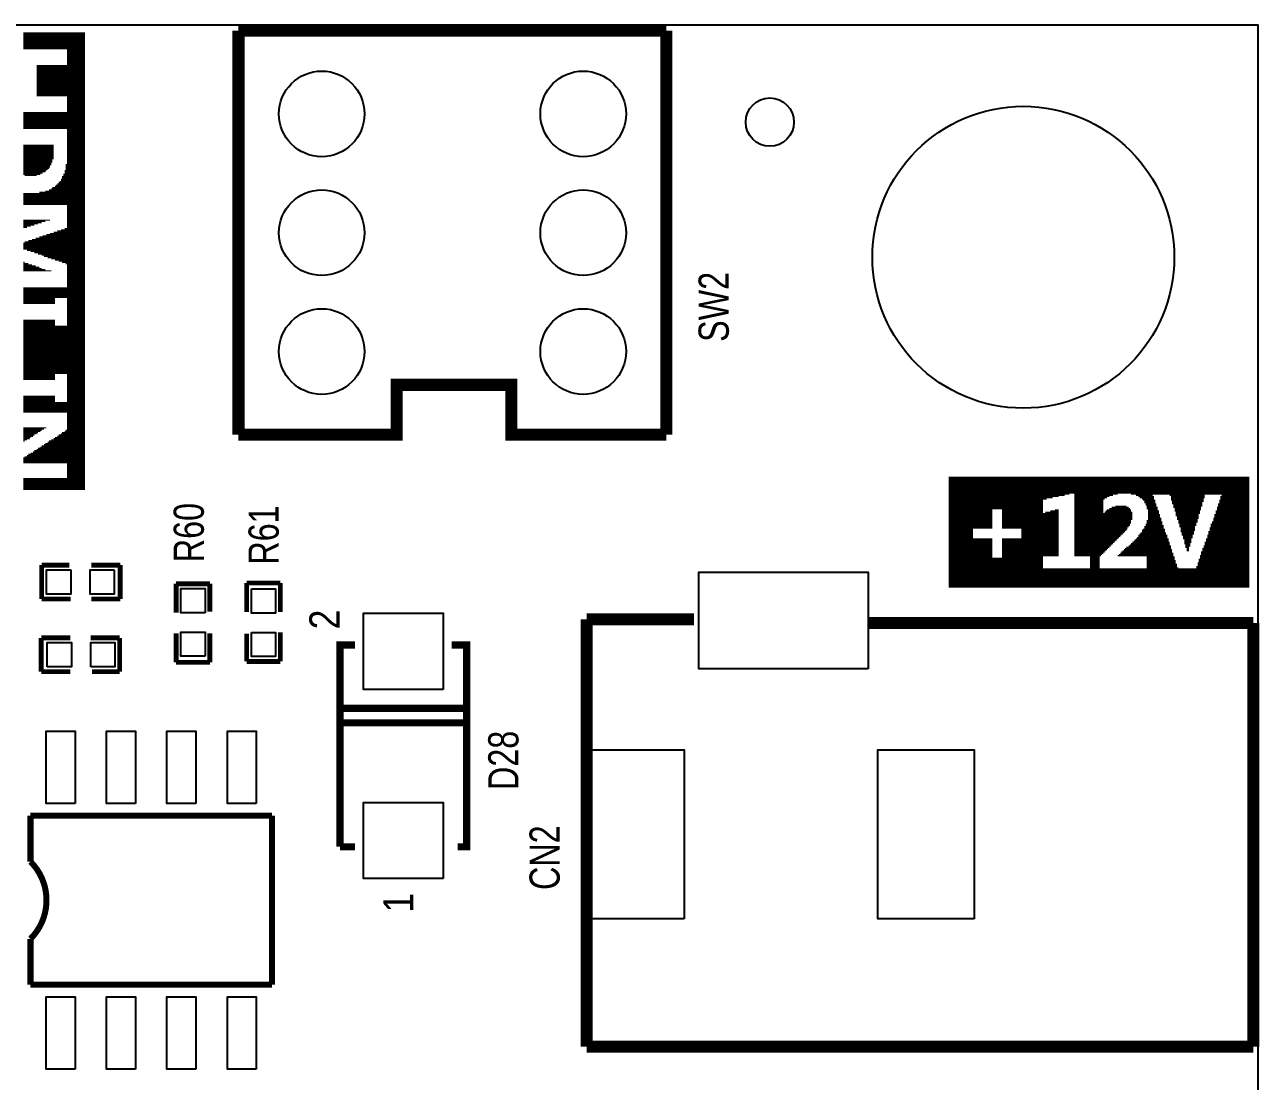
# Model space of a CAD drawing. Extents: x -7 to 215, y -4 to 107.
# Drawn here: x 189.02 to 214.99, y 84.44 to 106.67 of the extents above; entities that cross this region are included whole.
import ezdxf

# ---------------------------------------------------------------- set-up
doc = ezdxf.new("R2010")
doc.units = 0
for name, color, linetype in [('BG_OUTLINE', 3, 'CONTINUOUS'), ('MA_PEN3', 5, 'CONTINUOUS'), ('PG_SILKSCREEN_TOP', 6, 'CONTINUOUS'), ('PIN_TOP', 7, 'CONTINUOUS'), ('RD_SILKSCREEN_TOP', 8, 'CONTINUOUS')]:
    doc.layers.add(name, color=color, linetype=linetype)

msp = doc.modelspace()

# ---------------------------------------------------------------- linework, layer by layer
at = {"layer": 'BG_OUTLINE'}
msp.add_lwpolyline([(96.282764, 8.255), (130.801364, 8.255), (190.206122, 8.255), (214.304372, 8.255), (214.812372, 8.255), (214.964772, 8.255), (214.964772, 106.654092), (214.812372, 106.654092), (214.304372, 106.654092), (190.206122, 106.654092), (143.775938, 106.654092), (0, 106.654092)], dxfattribs=at)
at = {"layer": 'MA_PEN3', "const_width": 0.0254}
for points in [[(189.00775, 106.504232), (189.00775, 106.148632)], [(189.03315, 106.504232), (189.03315, 106.148632)], [(189.05855, 106.504232), (189.05855, 106.148632)], [(189.08395, 106.504232), (189.08395, 106.148632)], [(189.10935, 106.504232), (189.10935, 106.148632)], [(189.13475, 106.504232), (189.13475, 106.148632)], [(189.16015, 106.504232), (189.16015, 106.148632)], [(189.18555, 106.504232), (189.18555, 106.148632)], [(189.21095, 106.504232), (189.21095, 106.148632)], [(189.23635, 106.504232), (189.23635, 106.148632)], [(189.26175, 106.504232), (189.26175, 106.148632)], [(189.28715, 106.504232), (189.28715, 106.148632)], [(189.31255, 106.504232), (189.31255, 106.148632)], [(189.33795, 106.504232), (189.33795, 106.148632)], [(189.36335, 106.504232), (189.36335, 106.148632)], [(189.38875, 106.504232), (189.38875, 106.148632)], [(189.41415, 106.504232), (189.41415, 106.148632)], [(189.43955, 106.504232), (189.43955, 106.148632)], [(189.46495, 106.504232), (189.46495, 106.148632)], [(189.49035, 106.504232), (189.49035, 106.148632)], [(189.51575, 106.504232), (189.51575, 106.148632)], [(189.54115, 106.504232), (189.54115, 106.148632)], [(189.56655, 106.504232), (189.56655, 106.148632)], [(189.59195, 106.504232), (189.59195, 106.148632)], [(189.61735, 106.504232), (189.61735, 106.148632)], [(189.64275, 106.504232), (189.64275, 106.148632)], [(189.66815, 106.504232), (189.66815, 106.148632)], [(189.69355, 106.504232), (189.69355, 106.148632)], [(189.71895, 106.504232), (189.71895, 106.148632)], [(189.74435, 106.504232), (189.74435, 106.148632)], [(189.76975, 106.504232), (189.76975, 106.148632)], [(189.79515, 106.504232), (189.79515, 106.148632)], [(189.82055, 106.504232), (189.82055, 106.148632)], [(189.84595, 106.504232), (189.84595, 106.148632)], [(189.87135, 106.504232), (189.87135, 106.148632)], [(189.89675, 106.504232), (189.89675, 106.148632)], [(189.92215, 106.504232), (189.92215, 96.877632)], [(189.94755, 106.504232), (189.94755, 96.877632)], [(189.97295, 106.504232), (189.97295, 96.877632)], [(189.99835, 106.504232), (189.99835, 96.877632)], [(190.02375, 106.504232), (190.02375, 96.877632)], [(190.04915, 106.504232), (190.04915, 96.877632)], [(190.07455, 106.504232), (190.07455, 96.877632)], [(190.09995, 106.504232), (190.09995, 96.877632)], [(190.12535, 106.504232), (190.12535, 96.877632)], [(190.15075, 106.504232), (190.15075, 96.877632)], [(190.17615, 106.504232), (190.17615, 96.877632)], [(190.20155, 106.504232), (190.20155, 96.877632)], [(190.22695, 106.504232), (190.22695, 96.877632)], [(190.25235, 106.504232), (190.25235, 96.877632)], [(190.27775, 106.504232), (190.27775, 96.877632)], [(189.28715, 105.818432), (189.28715, 105.158032)], [(189.31255, 105.818432), (189.31255, 105.158032)], [(189.33795, 105.818432), (189.33795, 105.158032)], [(189.36335, 105.818432), (189.36335, 105.158032)], [(189.38875, 105.818432), (189.38875, 105.158032)], [(189.41415, 105.818432), (189.41415, 105.158032)], [(189.43955, 105.818432), (189.43955, 105.158032)], [(189.46495, 105.818432), (189.46495, 105.158032)], [(189.49035, 105.818432), (189.49035, 105.158032)], [(189.51575, 105.818432), (189.51575, 105.158032)], [(189.54115, 105.818432), (189.54115, 105.158032)], [(189.56655, 105.818432), (189.56655, 105.158032)], [(189.59195, 105.818432), (189.59195, 105.158032)], [(189.61735, 105.818432), (189.61735, 105.158032)], [(189.64275, 105.818432), (189.64275, 105.158032)], [(189.66815, 105.818432), (189.66815, 105.158032)], [(189.69355, 105.818432), (189.69355, 105.158032)], [(189.71895, 105.818432), (189.71895, 105.158032)], [(189.74435, 105.818432), (189.74435, 105.158032)], [(189.76975, 105.818432), (189.76975, 105.158032)], [(189.79515, 105.818432), (189.79515, 105.158032)], [(189.82055, 105.818432), (189.82055, 105.158032)], [(189.84595, 105.818432), (189.84595, 105.158032)], [(189.87135, 105.818432), (189.87135, 105.158032)], [(189.89675, 105.818432), (189.89675, 105.158032)], [(189.00775, 104.827832), (189.00775, 104.472232)], [(189.03315, 104.827832), (189.03315, 104.472232)], [(189.05855, 104.827832), (189.05855, 104.472232)], [(189.08395, 104.827832), (189.08395, 104.472232)], [(189.10935, 104.827832), (189.10935, 104.472232)], [(189.13475, 104.827832), (189.13475, 104.472232)], [(189.16015, 104.827832), (189.16015, 104.472232)], [(189.18555, 104.827832), (189.18555, 104.472232)], [(189.21095, 104.827832), (189.21095, 104.472232)], [(189.23635, 104.827832), (189.23635, 104.472232)], [(189.26175, 104.827832), (189.26175, 104.472232)], [(189.28715, 104.827832), (189.28715, 104.472232)], [(189.31255, 104.827832), (189.31255, 104.472232)], [(189.33795, 104.827832), (189.33795, 104.472232)], [(189.36335, 104.827832), (189.36335, 104.472232)], [(189.38875, 104.827832), (189.38875, 104.472232)], [(189.41415, 104.827832), (189.41415, 104.472232)], [(189.43955, 104.827832), (189.43955, 104.472232)], [(189.46495, 104.827832), (189.46495, 104.472232)], [(189.49035, 104.827832), (189.49035, 104.472232)], [(189.51575, 104.827832), (189.51575, 104.472232)], [(189.54115, 104.827832), (189.54115, 104.472232)], [(189.56655, 104.827832), (189.56655, 104.472232)], [(189.59195, 104.827832), (189.59195, 104.472232)], [(189.61735, 104.827832), (189.61735, 104.472232)], [(189.64275, 104.827832), (189.64275, 104.472232)], [(189.66815, 104.827832), (189.66815, 104.472232)], [(189.69355, 104.827832), (189.69355, 104.472232)], [(189.71895, 104.827832), (189.71895, 104.472232)], [(189.74435, 104.827832), (189.74435, 104.472232)], [(189.76975, 104.827832), (189.76975, 104.472232)], [(189.79515, 104.827832), (189.79515, 104.472232)], [(189.82055, 104.827832), (189.82055, 104.472232)], [(189.84595, 104.827832), (189.84595, 104.472232)], [(189.87135, 104.827832), (189.87135, 104.472232)], [(189.89675, 104.827832), (189.89675, 104.472232)], [(189.00775, 104.142032), (189.00775, 103.507032)], [(189.03315, 104.142032), (189.03315, 103.481632)], [(189.05855, 104.142032), (189.05855, 103.481632)], [(189.08395, 104.142032), (189.08395, 103.481632)], [(189.10935, 104.142032), (189.10935, 103.481632)], [(189.13475, 104.142032), (189.13475, 103.481632)], [(189.16015, 104.142032), (189.16015, 103.481632)], [(189.18555, 104.142032), (189.18555, 103.481632)], [(189.21095, 104.142032), (189.21095, 103.481632)], [(189.23635, 104.142032), (189.23635, 103.481632)], [(189.26175, 104.142032), (189.26175, 103.481632)], [(189.28715, 104.142032), (189.28715, 103.507032)], [(189.31255, 104.142032), (189.31255, 103.507032)], [(189.33795, 104.142032), (189.33795, 103.507032)], [(189.36335, 104.142032), (189.36335, 103.532432)], [(189.38875, 104.142032), (189.38875, 103.532432)], [(189.41415, 104.142032), (189.41415, 103.557832)], [(189.43955, 104.142032), (189.43955, 103.557832)], [(189.46495, 104.142032), (189.46495, 103.583232)], [(189.49035, 104.142032), (189.49035, 103.608632)], [(189.51575, 104.142032), (189.51575, 103.634032)], [(189.54115, 104.142032), (189.54115, 103.659432)], [(189.56655, 104.142032), (189.56655, 103.710232)], [(189.59195, 104.142032), (189.59195, 103.761032)], [(189.61735, 104.142032), (189.61735, 103.837232)], [(189.87135, 103.608632), (189.87135, 102.872032)], [(189.89675, 103.735632), (189.89675, 102.872032)], [(189.74435, 103.354632), (189.74435, 102.872032)], [(189.76975, 103.380032), (189.76975, 102.872032)], [(189.79515, 103.430832), (189.79515, 102.872032)], [(189.82055, 103.481632), (189.82055, 102.872032)], [(189.84595, 103.532432), (189.84595, 102.872032)], [(189.00775, 103.126032), (189.00775, 102.872032)], [(189.03315, 103.126032), (189.03315, 102.872032)], [(189.05855, 103.126032), (189.05855, 102.872032)], [(189.08395, 103.126032), (189.08395, 102.872032)], [(189.10935, 103.126032), (189.10935, 102.872032)], [(189.13475, 103.126032), (189.13475, 102.872032)], [(189.16015, 103.126032), (189.16015, 102.872032)], [(189.18555, 103.126032), (189.18555, 102.872032)], [(189.21095, 103.126032), (189.21095, 102.872032)], [(189.23635, 103.126032), (189.23635, 102.872032)], [(189.26175, 103.126032), (189.26175, 102.872032)], [(189.28715, 103.126032), (189.28715, 102.872032)], [(189.31255, 103.126032), (189.31255, 102.872032)], [(189.33795, 103.151432), (189.33795, 102.872032)], [(189.36335, 103.151432), (189.36335, 102.872032)], [(189.38875, 103.151432), (189.38875, 102.872032)], [(189.41415, 103.151432), (189.41415, 102.872032)], [(189.43955, 103.151432), (189.43955, 102.872032)], [(189.46495, 103.176832), (189.46495, 102.872032)], [(189.49035, 103.176832), (189.49035, 102.872032)], [(189.51575, 103.176832), (189.51575, 102.872032)], [(189.54115, 103.202232), (189.54115, 102.872032)], [(189.56655, 103.202232), (189.56655, 102.872032)], [(189.59195, 103.227632), (189.59195, 102.872032)], [(189.61735, 103.253032), (189.61735, 102.872032)], [(189.64275, 103.253032), (189.64275, 102.872032)], [(189.66815, 103.278432), (189.66815, 102.872032)], [(189.69355, 103.303832), (189.69355, 102.872032)], [(189.71895, 103.329232), (189.71895, 102.872032)], [(189.00775, 102.567232), (189.00775, 102.389432)], [(189.03315, 102.567232), (189.03315, 102.389432)], [(189.05855, 102.567232), (189.05855, 102.389432)], [(189.08395, 102.567232), (189.08395, 102.414832)], [(189.10935, 102.567232), (189.10935, 102.414832)], [(189.13475, 102.567232), (189.13475, 102.414832)], [(189.16015, 102.567232), (189.16015, 102.440232)], [(189.18555, 102.567232), (189.18555, 102.440232)], [(189.21095, 102.567232), (189.21095, 102.440232)], [(189.23635, 102.567232), (189.23635, 102.465632)], [(189.26175, 102.567232), (189.26175, 102.465632)], [(189.28715, 102.567232), (189.28715, 102.465632)], [(189.31255, 102.567232), (189.31255, 102.491032)], [(189.33795, 102.567232), (189.33795, 102.491032)], [(189.36335, 102.567232), (189.36335, 102.491032)], [(189.38875, 102.567232), (189.38875, 102.516432)], [(189.41415, 102.567232), (189.41415, 102.516432)], [(189.43955, 102.567232), (189.43955, 102.516432)], [(189.46495, 102.567232), (189.46495, 102.541832)], [(189.49035, 102.567232), (189.49035, 102.541832)], [(189.51575, 102.567232), (189.51575, 102.541832)], [(189.54115, 102.567232), (189.54115, 102.541832)], [(189.64275, 102.313232), (189.64275, 101.729032)], [(189.66815, 102.313232), (189.66815, 101.703632)], [(189.69355, 102.313232), (189.69355, 101.703632)], [(189.71895, 102.338632), (189.71895, 101.703632)], [(189.74435, 102.338632), (189.74435, 101.678232)], [(189.76975, 102.338632), (189.76975, 101.678232)], [(189.79515, 102.364032), (189.79515, 101.678232)], [(189.82055, 102.364032), (189.82055, 101.652832)], [(189.84595, 102.364032), (189.84595, 101.652832)], [(189.87135, 102.389432), (189.87135, 101.652832)], [(189.89675, 102.389432), (189.89675, 101.627432)], [(189.00775, 102.084632), (189.00775, 101.932232)], [(189.03315, 102.110032), (189.03315, 101.932232)], [(189.05855, 102.110032), (189.05855, 101.932232)], [(189.08395, 102.110032), (189.08395, 101.906832)], [(189.10935, 102.135432), (189.10935, 101.906832)], [(189.13475, 102.135432), (189.13475, 101.906832)], [(189.16015, 102.135432), (189.16015, 101.881432)], [(189.18555, 102.160832), (189.18555, 101.881432)], [(189.21095, 102.160832), (189.21095, 101.881432)], [(189.23635, 102.160832), (189.23635, 101.856032)], [(189.26175, 102.186232), (189.26175, 101.856032)], [(189.28715, 102.186232), (189.28715, 101.856032)], [(189.31255, 102.186232), (189.31255, 101.830632)], [(189.33795, 102.211632), (189.33795, 101.830632)], [(189.36335, 102.211632), (189.36335, 101.830632)], [(189.38875, 102.211632), (189.38875, 101.805232)], [(189.41415, 102.237032), (189.41415, 101.805232)], [(189.43955, 102.237032), (189.43955, 101.779832)], [(189.46495, 102.237032), (189.46495, 101.779832)], [(189.49035, 102.262432), (189.49035, 101.779832)], [(189.51575, 102.262432), (189.51575, 101.754432)], [(189.54115, 102.262432), (189.54115, 101.754432)], [(189.56655, 102.287832), (189.56655, 101.754432)], [(189.59195, 102.287832), (189.59195, 101.729032)], [(189.61735, 102.287832), (189.61735, 101.729032)], [(189.00775, 101.678232), (189.00775, 101.475032)], [(189.03315, 101.652832), (189.03315, 101.475032)], [(189.05855, 101.652832), (189.05855, 101.475032)], [(189.08395, 101.652832), (189.08395, 101.475032)], [(189.10935, 101.627432), (189.10935, 101.475032)], [(189.13475, 101.627432), (189.13475, 101.475032)], [(189.16015, 101.627432), (189.16015, 101.475032)], [(189.18555, 101.602032), (189.18555, 101.475032)], [(189.21095, 101.602032), (189.21095, 101.475032)], [(189.23635, 101.602032), (189.23635, 101.475032)], [(189.26175, 101.576632), (189.26175, 101.475032)], [(189.28715, 101.576632), (189.28715, 101.475032)], [(189.31255, 101.576632), (189.31255, 101.475032)], [(189.33795, 101.551232), (189.33795, 101.475032)], [(189.36335, 101.551232), (189.36335, 101.475032)], [(189.38875, 101.525832), (189.38875, 101.475032)], [(189.41415, 101.525832), (189.41415, 101.475032)], [(189.43955, 101.525832), (189.43955, 101.475032)], [(189.46495, 101.500432), (189.46495, 101.475032)], [(189.49035, 101.500432), (189.49035, 101.475032)], [(189.51575, 101.500432), (189.51575, 101.475032)], [(189.54115, 101.500432), (189.54115, 101.475032)], [(189.56655, 101.500432), (189.56655, 101.475032)], [(189.00775, 101.144832), (189.00775, 100.789232)], [(189.03315, 101.144832), (189.03315, 100.789232)], [(189.05855, 101.144832), (189.05855, 100.789232)], [(189.08395, 101.144832), (189.08395, 100.789232)], [(189.10935, 101.144832), (189.10935, 100.789232)], [(189.13475, 101.144832), (189.13475, 100.789232)], [(189.16015, 101.144832), (189.16015, 100.789232)], [(189.18555, 101.144832), (189.18555, 100.789232)], [(189.21095, 101.144832), (189.21095, 100.789232)], [(189.23635, 101.144832), (189.23635, 100.789232)], [(189.26175, 101.144832), (189.26175, 100.789232)], [(189.28715, 101.144832), (189.28715, 100.789232)], [(189.31255, 101.144832), (189.31255, 100.789232)], [(189.33795, 101.144832), (189.33795, 100.789232)], [(189.36335, 101.144832), (189.36335, 100.789232)], [(189.38875, 101.144832), (189.38875, 100.789232)], [(189.41415, 101.144832), (189.41415, 100.789232)], [(189.43955, 101.144832), (189.43955, 100.789232)], [(189.46495, 101.144832), (189.46495, 100.789232)], [(189.49035, 101.144832), (189.49035, 100.789232)], [(189.51575, 101.144832), (189.51575, 100.789232)], [(189.54115, 101.144832), (189.54115, 100.789232)], [(189.56655, 101.144832), (189.56655, 100.789232)], [(189.59195, 101.144832), (189.59195, 100.789232)], [(189.61735, 101.144832), (189.61735, 100.789232)], [(189.64275, 101.144832), (189.64275, 100.789232)], [(189.66815, 101.144832), (189.66815, 100.916232)], [(189.69355, 101.144832), (189.69355, 100.916232)], [(189.71895, 101.144832), (189.71895, 100.916232)], [(189.74435, 101.144832), (189.74435, 100.916232)], [(189.76975, 101.144832), (189.76975, 100.916232)], [(189.79515, 101.144832), (189.79515, 100.916232)], [(189.82055, 101.144832), (189.82055, 100.916232)], [(189.84595, 101.144832), (189.84595, 100.916232)], [(189.87135, 101.144832), (189.87135, 100.916232)], [(189.89675, 101.144832), (189.89675, 100.916232)], [(189.00775, 100.459032), (189.00775, 99.189032)], [(189.03315, 100.459032), (189.03315, 99.189032)], [(189.05855, 100.459032), (189.05855, 99.189032)], [(189.08395, 100.459032), (189.08395, 99.189032)], [(189.10935, 100.459032), (189.10935, 99.189032)], [(189.13475, 100.459032), (189.13475, 99.189032)], [(189.16015, 100.459032), (189.16015, 99.189032)], [(189.18555, 100.459032), (189.18555, 99.189032)], [(189.21095, 100.459032), (189.21095, 99.189032)], [(189.23635, 100.459032), (189.23635, 99.189032)], [(189.26175, 100.459032), (189.26175, 99.189032)], [(189.28715, 100.459032), (189.28715, 99.189032)], [(189.31255, 100.459032), (189.31255, 99.189032)], [(189.33795, 100.459032), (189.33795, 99.189032)], [(189.36335, 100.459032), (189.36335, 99.189032)], [(189.38875, 100.459032), (189.38875, 99.189032)], [(189.41415, 100.459032), (189.41415, 99.189032)], [(189.43955, 100.459032), (189.43955, 99.189032)], [(189.46495, 100.459032), (189.46495, 99.189032)], [(189.49035, 100.459032), (189.49035, 99.189032)], [(189.51575, 100.459032), (189.51575, 99.189032)], [(189.54115, 100.459032), (189.54115, 99.189032)], [(189.56655, 100.459032), (189.56655, 99.189032)], [(189.59195, 100.459032), (189.59195, 99.189032)], [(189.61735, 100.459032), (189.61735, 99.189032)], [(189.64275, 100.459032), (189.64275, 99.189032)], [(189.66815, 100.332032), (189.66815, 99.316032)], [(189.69355, 100.332032), (189.69355, 99.316032)], [(189.71895, 100.332032), (189.71895, 99.316032)], [(189.74435, 100.332032), (189.74435, 99.316032)], [(189.76975, 100.332032), (189.76975, 99.316032)], [(189.79515, 100.332032), (189.79515, 99.316032)], [(189.82055, 100.332032), (189.82055, 99.316032)], [(189.84595, 100.332032), (189.84595, 99.316032)], [(189.87135, 100.332032), (189.87135, 99.316032)], [(189.89675, 100.332032), (189.89675, 99.316032)], [(189.00775, 98.858832), (189.00775, 98.503232)], [(189.03315, 98.858832), (189.03315, 98.503232)], [(189.05855, 98.858832), (189.05855, 98.503232)], [(189.08395, 98.858832), (189.08395, 98.503232)], [(189.10935, 98.858832), (189.10935, 98.503232)], [(189.13475, 98.858832), (189.13475, 98.503232)], [(189.16015, 98.858832), (189.16015, 98.503232)], [(189.18555, 98.858832), (189.18555, 98.503232)], [(189.21095, 98.858832), (189.21095, 98.503232)], [(189.23635, 98.858832), (189.23635, 98.503232)], [(189.26175, 98.858832), (189.26175, 98.503232)], [(189.28715, 98.858832), (189.28715, 98.503232)], [(189.31255, 98.858832), (189.31255, 98.503232)], [(189.33795, 98.858832), (189.33795, 98.503232)], [(189.36335, 98.858832), (189.36335, 98.503232)], [(189.38875, 98.858832), (189.38875, 98.503232)], [(189.41415, 98.858832), (189.41415, 98.503232)], [(189.43955, 98.858832), (189.43955, 98.503232)], [(189.46495, 98.858832), (189.46495, 98.503232)], [(189.49035, 98.858832), (189.49035, 98.503232)], [(189.51575, 98.858832), (189.51575, 98.503232)], [(189.54115, 98.858832), (189.54115, 98.503232)], [(189.56655, 98.858832), (189.56655, 98.503232)], [(189.59195, 98.858832), (189.59195, 98.503232)], [(189.61735, 98.858832), (189.61735, 98.503232)], [(189.64275, 98.858832), (189.64275, 98.503232)], [(189.66815, 98.731832), (189.66815, 98.503232)], [(189.69355, 98.731832), (189.69355, 98.503232)], [(189.71895, 98.731832), (189.71895, 98.503232)], [(189.74435, 98.731832), (189.74435, 98.503232)], [(189.76975, 98.731832), (189.76975, 98.503232)], [(189.79515, 98.731832), (189.79515, 98.503232)], [(189.82055, 98.731832), (189.82055, 98.503232)], [(189.84595, 98.731832), (189.84595, 98.503232)], [(189.87135, 98.731832), (189.87135, 98.503232)], [(189.89675, 98.731832), (189.89675, 98.503232)], [(189.00775, 98.198432), (189.00775, 97.893632)], [(189.03315, 98.198432), (189.03315, 97.919032)], [(189.05855, 98.198432), (189.05855, 97.919032)], [(189.08395, 98.198432), (189.08395, 97.944432)], [(189.10935, 98.198432), (189.10935, 97.944432)], [(189.13475, 98.198432), (189.13475, 97.969832)], [(189.16015, 98.198432), (189.16015, 97.995232)], [(189.18555, 98.198432), (189.18555, 97.995232)], [(189.21095, 98.198432), (189.21095, 98.020632)], [(189.23635, 98.198432), (189.23635, 98.046032)], [(189.26175, 98.198432), (189.26175, 98.046032)], [(189.28715, 98.198432), (189.28715, 98.071432)], [(189.31255, 98.198432), (189.31255, 98.096832)], [(189.33795, 98.198432), (189.33795, 98.096832)], [(189.36335, 98.198432), (189.36335, 98.122232)], [(189.38875, 98.198432), (189.38875, 98.147632)], [(189.41415, 98.198432), (189.41415, 98.147632)], [(189.43955, 98.198432), (189.43955, 98.173032)], [(189.46495, 98.198432), (189.46495, 98.173032)], [(189.89675, 98.147632), (189.89675, 97.436432)], [(189.51575, 97.893632), (189.51575, 97.436432)], [(189.54115, 97.919032), (189.54115, 97.436432)], [(189.56655, 97.919032), (189.56655, 97.436432)], [(189.59195, 97.944432), (189.59195, 97.436432)], [(189.61735, 97.944432), (189.61735, 97.436432)], [(189.64275, 97.969832), (189.64275, 97.436432)], [(189.66815, 97.995232), (189.66815, 97.436432)], [(189.69355, 97.995232), (189.69355, 97.436432)], [(189.71895, 98.020632), (189.71895, 97.436432)], [(189.74435, 98.046032), (189.74435, 97.436432)], [(189.76975, 98.046032), (189.76975, 97.436432)], [(189.79515, 98.071432), (189.79515, 97.436432)], [(189.82055, 98.096832), (189.82055, 97.436432)], [(189.84595, 98.096832), (189.84595, 97.436432)], [(189.87135, 98.122232), (189.87135, 97.436432)], [(189.10935, 97.639632), (189.10935, 97.436432)], [(189.13475, 97.639632), (189.13475, 97.436432)], [(189.16015, 97.665032), (189.16015, 97.436432)], [(189.18555, 97.665032), (189.18555, 97.436432)], [(189.21095, 97.690432), (189.21095, 97.436432)], [(189.23635, 97.715832), (189.23635, 97.436432)], [(189.26175, 97.715832), (189.26175, 97.436432)], [(189.28715, 97.741232), (189.28715, 97.436432)], [(189.31255, 97.766632), (189.31255, 97.436432)], [(189.33795, 97.766632), (189.33795, 97.436432)], [(189.36335, 97.792032), (189.36335, 97.436432)], [(189.38875, 97.817432), (189.38875, 97.436432)], [(189.41415, 97.817432), (189.41415, 97.436432)], [(189.43955, 97.842832), (189.43955, 97.436432)], [(189.46495, 97.868232), (189.46495, 97.436432)], [(189.49035, 97.868232), (189.49035, 97.436432)], [(189.00775, 97.563432), (189.00775, 97.436432)], [(189.03315, 97.588832), (189.03315, 97.436432)], [(189.05855, 97.588832), (189.05855, 97.436432)], [(189.08395, 97.614232), (189.08395, 97.436432)], [(189.00775, 97.131632), (189.00775, 96.877632)], [(189.03315, 97.131632), (189.03315, 96.877632)], [(189.05855, 97.131632), (189.05855, 96.877632)], [(189.08395, 97.131632), (189.08395, 96.877632)], [(189.10935, 97.131632), (189.10935, 96.877632)], [(189.13475, 97.131632), (189.13475, 96.877632)], [(189.16015, 97.131632), (189.16015, 96.877632)], [(189.18555, 97.131632), (189.18555, 96.877632)], [(189.21095, 97.131632), (189.21095, 96.877632)], [(189.23635, 97.131632), (189.23635, 96.877632)], [(189.26175, 97.131632), (189.26175, 96.877632)], [(189.28715, 97.131632), (189.28715, 96.877632)], [(189.31255, 97.131632), (189.31255, 96.877632)], [(189.33795, 97.131632), (189.33795, 96.877632)], [(189.36335, 97.131632), (189.36335, 96.877632)], [(189.38875, 97.131632), (189.38875, 96.877632)], [(189.41415, 97.131632), (189.41415, 96.877632)], [(189.43955, 97.131632), (189.43955, 96.877632)], [(189.46495, 97.131632), (189.46495, 96.877632)], [(189.49035, 97.131632), (189.49035, 96.877632)], [(189.51575, 97.131632), (189.51575, 96.877632)], [(189.54115, 97.131632), (189.54115, 96.877632)], [(189.56655, 97.131632), (189.56655, 96.877632)], [(189.59195, 97.131632), (189.59195, 96.877632)], [(189.61735, 97.131632), (189.61735, 96.877632)], [(189.64275, 97.131632), (189.64275, 96.877632)], [(189.66815, 97.131632), (189.66815, 96.877632)], [(189.69355, 97.131632), (189.69355, 96.877632)], [(189.71895, 97.131632), (189.71895, 96.877632)], [(189.74435, 97.131632), (189.74435, 96.877632)], [(189.76975, 97.131632), (189.76975, 96.877632)], [(189.79515, 97.131632), (189.79515, 96.877632)], [(189.82055, 97.131632), (189.82055, 96.877632)], [(189.84595, 97.131632), (189.84595, 96.877632)], [(189.87135, 97.131632), (189.87135, 96.877632)], [(189.89675, 97.131632), (189.89675, 96.877632)], [(208.454752, 97.145856), (214.779352, 97.145856)], [(208.454752, 97.120456), (214.779352, 97.120456)], [(208.454752, 97.095056), (214.779352, 97.095056)], [(208.454752, 97.069656), (214.779352, 97.069656)], [(208.454752, 97.044256), (214.779352, 97.044256)], [(208.454752, 97.018856), (214.779352, 97.018856)], [(208.454752, 96.993456), (214.779352, 96.993456)], [(208.454752, 96.968056), (214.779352, 96.968056)], [(208.454752, 96.942656), (214.779352, 96.942656)], [(208.454752, 96.917256), (214.779352, 96.917256)], [(208.454752, 96.891856), (214.779352, 96.891856)], [(208.454752, 96.866456), (214.779352, 96.866456)], [(208.454752, 96.841056), (214.779352, 96.841056)], [(208.454752, 96.815656), (214.779352, 96.815656)], [(208.454752, 96.790256), (210.994752, 96.790256)], [(208.454752, 96.764856), (210.893152, 96.764856)], [(208.454752, 96.739456), (210.766152, 96.739456)], [(208.454752, 96.714056), (210.639152, 96.714056)], [(208.454752, 96.688656), (210.512152, 96.688656)], [(208.454752, 96.663256), (210.435952, 96.663256)], [(208.454752, 96.637856), (210.435952, 96.637856)], [(208.454752, 96.612456), (210.435952, 96.612456)], [(208.454752, 96.587056), (210.435952, 96.587056)], [(211.096352, 96.790256), (212.010752, 96.790256)], [(211.096352, 96.764856), (211.909152, 96.764856)], [(211.096352, 96.739456), (211.832952, 96.739456)], [(211.096352, 96.714056), (211.782152, 96.714056)], [(211.096352, 96.688656), (211.731352, 96.688656)], [(211.096352, 96.663256), (211.705952, 96.663256)], [(211.096352, 96.637856), (211.705952, 96.637856)], [(211.096352, 96.612456), (211.705952, 96.612456)], [(211.096352, 96.587056), (211.705952, 96.587056)], [(212.290152, 96.790256), (214.779352, 96.790256)], [(212.391752, 96.764856), (212.747352, 96.764856)], [(212.442552, 96.739456), (212.772752, 96.739456)], [(212.467952, 96.714056), (212.772752, 96.714056)], [(212.518752, 96.688656), (212.772752, 96.688656)], [(212.544152, 96.663256), (212.798152, 96.663256)], [(212.569552, 96.637856), (212.798152, 96.637856)], [(212.569552, 96.612456), (212.798152, 96.612456)], [(212.594952, 96.587056), (212.823552, 96.587056)], [(213.102952, 96.764856), (213.839552, 96.764856)], [(213.128352, 96.739456), (213.839552, 96.739456)], [(213.128352, 96.714056), (213.839552, 96.714056)], [(213.128352, 96.688656), (213.814152, 96.688656)], [(213.128352, 96.663256), (213.814152, 96.663256)], [(213.153752, 96.637856), (213.814152, 96.637856)], [(213.153752, 96.612456), (213.788752, 96.612456)], [(213.153752, 96.587056), (213.788752, 96.587056)], [(214.118952, 96.587056), (214.779352, 96.587056)], [(214.144352, 96.663256), (214.779352, 96.663256)], [(214.144352, 96.637856), (214.779352, 96.637856)], [(214.144352, 96.612456), (214.779352, 96.612456)], [(214.169752, 96.739456), (214.779352, 96.739456)], [(214.169752, 96.714056), (214.779352, 96.714056)], [(214.169752, 96.688656), (214.779352, 96.688656)], [(214.195152, 96.764856), (214.779352, 96.764856)], [(208.454752, 96.561656), (210.435952, 96.561656)], [(208.454752, 96.536256), (210.435952, 96.536256)], [(208.454752, 96.510856), (210.435952, 96.510856)], [(208.454752, 96.485456), (210.435952, 96.485456)], [(208.454752, 96.460056), (209.369152, 96.460056)], [(208.454752, 96.434656), (209.369152, 96.434656)], [(208.454752, 96.409256), (209.369152, 96.409256)], [(208.454752, 96.383856), (209.369152, 96.383856)], [(208.454752, 96.358456), (209.369152, 96.358456)], [(208.454752, 96.333056), (209.369152, 96.333056)], [(209.572352, 96.460056), (210.435952, 96.460056)], [(209.572352, 96.434656), (210.435952, 96.434656)], [(209.572352, 96.409256), (210.435952, 96.409256)], [(209.572352, 96.383856), (210.766152, 96.383856)], [(209.572352, 96.358456), (210.766152, 96.358456)], [(209.572352, 96.333056), (210.766152, 96.333056)], [(210.486752, 96.409256), (210.766152, 96.409256)], [(210.588352, 96.434656), (210.766152, 96.434656)], [(210.689952, 96.460056), (210.766152, 96.460056)], [(211.096352, 96.561656), (211.705952, 96.561656)], [(211.096352, 96.536256), (211.705952, 96.536256)], [(211.096352, 96.510856), (211.705952, 96.510856)], [(211.096352, 96.485456), (211.705952, 96.485456)], [(211.096352, 96.460056), (211.705952, 96.460056)], [(211.096352, 96.434656), (211.705952, 96.434656)], [(211.096352, 96.409256), (211.705952, 96.409256)], [(211.096352, 96.383856), (212.315552, 96.383856)], [(211.096352, 96.358456), (212.315552, 96.358456)], [(211.096352, 96.333056), (212.315552, 96.333056)], [(211.731352, 96.409256), (212.315552, 96.409256)], [(211.756752, 96.434656), (212.290152, 96.434656)], [(211.782152, 96.460056), (212.290152, 96.460056)], [(211.832952, 96.485456), (212.264752, 96.485456)], [(211.883752, 96.510856), (212.239352, 96.510856)], [(211.959952, 96.536256), (212.188552, 96.536256)], [(212.594952, 96.561656), (212.823552, 96.561656)], [(212.620352, 96.536256), (212.823552, 96.536256)], [(212.620352, 96.510856), (212.848952, 96.510856)], [(212.620352, 96.485456), (212.848952, 96.485456)], [(212.645752, 96.460056), (212.848952, 96.460056)], [(212.645752, 96.434656), (212.874352, 96.434656)], [(212.645752, 96.409256), (212.874352, 96.409256)], [(212.645752, 96.383856), (212.874352, 96.383856)], [(212.645752, 96.358456), (212.899752, 96.358456)], [(212.645752, 96.333056), (212.899752, 96.333056)], [(213.179152, 96.561656), (213.788752, 96.561656)], [(213.179152, 96.536256), (213.788752, 96.536256)], [(213.179152, 96.510856), (213.763352, 96.510856)], [(213.204552, 96.485456), (213.763352, 96.485456)], [(213.204552, 96.460056), (213.763352, 96.460056)], [(213.204552, 96.434656), (213.737952, 96.434656)], [(213.229952, 96.409256), (213.737952, 96.409256)], [(213.229952, 96.383856), (213.737952, 96.383856)], [(213.229952, 96.358456), (213.712552, 96.358456)], [(213.229952, 96.333056), (213.712552, 96.333056)], [(214.042752, 96.358456), (214.779352, 96.358456)], [(214.042752, 96.333056), (214.779352, 96.333056)], [(214.068152, 96.434656), (214.779352, 96.434656)], [(214.068152, 96.409256), (214.779352, 96.409256)], [(214.068152, 96.383856), (214.779352, 96.383856)], [(214.093552, 96.510856), (214.779352, 96.510856)], [(214.093552, 96.485456), (214.779352, 96.485456)], [(214.093552, 96.460056), (214.779352, 96.460056)], [(214.118952, 96.561656), (214.779352, 96.561656)], [(214.118952, 96.536256), (214.779352, 96.536256)], [(208.454752, 96.307656), (209.369152, 96.307656)], [(208.454752, 96.282256), (209.369152, 96.282256)], [(208.454752, 96.256856), (209.369152, 96.256856)], [(208.454752, 96.231456), (209.369152, 96.231456)], [(208.454752, 96.206056), (209.369152, 96.206056)], [(208.454752, 96.180656), (209.369152, 96.180656)], [(208.454752, 96.155256), (209.369152, 96.155256)], [(208.454752, 96.129856), (209.369152, 96.129856)], [(208.454752, 96.104456), (209.369152, 96.104456)], [(208.454752, 96.079056), (209.369152, 96.079056)], [(209.572352, 96.307656), (210.766152, 96.307656)], [(209.572352, 96.282256), (210.766152, 96.282256)], [(209.572352, 96.256856), (210.766152, 96.256856)], [(209.572352, 96.231456), (210.766152, 96.231456)], [(209.572352, 96.206056), (210.766152, 96.206056)], [(209.572352, 96.180656), (210.766152, 96.180656)], [(209.572352, 96.155256), (210.766152, 96.155256)], [(209.572352, 96.129856), (210.766152, 96.129856)], [(209.572352, 96.104456), (210.766152, 96.104456)], [(209.572352, 96.079056), (210.766152, 96.079056)], [(211.096352, 96.307656), (212.315552, 96.307656)], [(211.096352, 96.282256), (212.315552, 96.282256)], [(211.096352, 96.256856), (212.315552, 96.256856)], [(211.096352, 96.231456), (212.290152, 96.231456)], [(211.096352, 96.206056), (212.290152, 96.206056)], [(211.096352, 96.180656), (212.290152, 96.180656)], [(211.096352, 96.155256), (212.264752, 96.155256)], [(211.096352, 96.129856), (212.264752, 96.129856)], [(211.096352, 96.104456), (212.239352, 96.104456)], [(211.096352, 96.079056), (212.213952, 96.079056)], [(212.569552, 96.104456), (212.975952, 96.104456)], [(212.569552, 96.079056), (212.975952, 96.079056)], [(212.594952, 96.155256), (212.950552, 96.155256)], [(212.594952, 96.129856), (212.975952, 96.129856)], [(212.620352, 96.231456), (212.925152, 96.231456)], [(212.620352, 96.206056), (212.950552, 96.206056)], [(212.620352, 96.180656), (212.950552, 96.180656)], [(212.645752, 96.307656), (212.899752, 96.307656)], [(212.645752, 96.282256), (212.925152, 96.282256)], [(212.645752, 96.256856), (212.925152, 96.256856)], [(213.255352, 96.307656), (213.712552, 96.307656)], [(213.255352, 96.282256), (213.712552, 96.282256)], [(213.255352, 96.256856), (213.687152, 96.256856)], [(213.280752, 96.231456), (213.687152, 96.231456)], [(213.280752, 96.206056), (213.687152, 96.206056)], [(213.280752, 96.180656), (213.661752, 96.180656)], [(213.306152, 96.155256), (213.661752, 96.155256)], [(213.306152, 96.129856), (213.661752, 96.129856)], [(213.306152, 96.104456), (213.636352, 96.104456)], [(213.331552, 96.079056), (213.636352, 96.079056)], [(213.941152, 96.079056), (214.779352, 96.079056)], [(213.966552, 96.155256), (214.779352, 96.155256)], [(213.966552, 96.129856), (214.779352, 96.129856)], [(213.966552, 96.104456), (214.779352, 96.104456)], [(213.991952, 96.206056), (214.779352, 96.206056)], [(213.991952, 96.180656), (214.779352, 96.180656)], [(214.017352, 96.282256), (214.779352, 96.282256)], [(214.017352, 96.256856), (214.779352, 96.256856)], [(214.017352, 96.231456), (214.779352, 96.231456)], [(214.042752, 96.307656), (214.779352, 96.307656)], [(208.454752, 96.053656), (208.962752, 96.053656)], [(208.454752, 96.028256), (208.962752, 96.028256)], [(208.454752, 96.002856), (208.962752, 96.002856)], [(208.454752, 95.977456), (208.962752, 95.977456)], [(208.454752, 95.952056), (208.962752, 95.952056)], [(208.454752, 95.926656), (208.962752, 95.926656)], [(208.454752, 95.901256), (208.962752, 95.901256)], [(208.454752, 95.875856), (208.962752, 95.875856)], [(208.454752, 95.850456), (209.369152, 95.850456)], [(208.454752, 95.825056), (209.369152, 95.825056)], [(209.572352, 95.850456), (210.766152, 95.850456)], [(209.572352, 95.825056), (210.766152, 95.825056)], [(209.978752, 96.053656), (210.766152, 96.053656)], [(209.978752, 96.028256), (210.766152, 96.028256)], [(209.978752, 96.002856), (210.766152, 96.002856)], [(209.978752, 95.977456), (210.766152, 95.977456)], [(209.978752, 95.952056), (210.766152, 95.952056)], [(209.978752, 95.926656), (210.766152, 95.926656)], [(209.978752, 95.901256), (210.766152, 95.901256)], [(209.978752, 95.875856), (210.766152, 95.875856)], [(211.096352, 96.053656), (212.213952, 96.053656)], [(211.096352, 96.028256), (212.188552, 96.028256)], [(211.096352, 96.002856), (212.163152, 96.002856)], [(211.096352, 95.977456), (212.137752, 95.977456)], [(211.096352, 95.952056), (212.112352, 95.952056)], [(211.096352, 95.926656), (212.086952, 95.926656)], [(211.096352, 95.901256), (212.061552, 95.901256)], [(211.096352, 95.875856), (212.036152, 95.875856)], [(211.096352, 95.850456), (212.010752, 95.850456)], [(211.096352, 95.825056), (211.985352, 95.825056)], [(212.366352, 95.825056), (213.077552, 95.825056)], [(212.391752, 95.850456), (213.077552, 95.850456)], [(212.417152, 95.875856), (213.052152, 95.875856)], [(212.442552, 95.926656), (213.052152, 95.926656)], [(212.442552, 95.901256), (213.052152, 95.901256)], [(212.467952, 95.952056), (213.026752, 95.952056)], [(212.493352, 95.977456), (213.026752, 95.977456)], [(212.518752, 96.028256), (213.001352, 96.028256)], [(212.518752, 96.002856), (213.001352, 96.002856)], [(212.544152, 96.053656), (213.001352, 96.053656)], [(213.331552, 96.053656), (213.636352, 96.053656)], [(213.331552, 96.028256), (213.636352, 96.028256)], [(213.331552, 96.002856), (213.610952, 96.002856)], [(213.356952, 95.977456), (213.610952, 95.977456)], [(213.356952, 95.952056), (213.610952, 95.952056)], [(213.356952, 95.926656), (213.585552, 95.926656)], [(213.382352, 95.901256), (213.585552, 95.901256)], [(213.382352, 95.875856), (213.585552, 95.875856)], [(213.382352, 95.850456), (213.560152, 95.850456)], [(213.407752, 95.825056), (213.560152, 95.825056)], [(213.864952, 95.850456), (214.779352, 95.850456)], [(213.864952, 95.825056), (214.779352, 95.825056)], [(213.890352, 95.926656), (214.779352, 95.926656)], [(213.890352, 95.901256), (214.779352, 95.901256)], [(213.890352, 95.875856), (214.779352, 95.875856)], [(213.915752, 96.002856), (214.779352, 96.002856)], [(213.915752, 95.977456), (214.779352, 95.977456)], [(213.915752, 95.952056), (214.779352, 95.952056)], [(213.941152, 96.053656), (214.779352, 96.053656)], [(213.941152, 96.028256), (214.779352, 96.028256)], [(208.454752, 95.799656), (209.369152, 95.799656)], [(208.454752, 95.774256), (209.369152, 95.774256)], [(208.454752, 95.748856), (209.369152, 95.748856)], [(208.454752, 95.723456), (209.369152, 95.723456)], [(208.454752, 95.698056), (209.369152, 95.698056)], [(208.454752, 95.672656), (209.369152, 95.672656)], [(208.454752, 95.647256), (209.369152, 95.647256)], [(208.454752, 95.621856), (209.369152, 95.621856)], [(208.454752, 95.596456), (209.369152, 95.596456)], [(208.454752, 95.571056), (209.369152, 95.571056)], [(208.454752, 95.545656), (209.369152, 95.545656)], [(209.572352, 95.799656), (210.766152, 95.799656)], [(209.572352, 95.774256), (210.766152, 95.774256)], [(209.572352, 95.748856), (210.766152, 95.748856)], [(209.572352, 95.723456), (210.766152, 95.723456)], [(209.572352, 95.698056), (210.766152, 95.698056)], [(209.572352, 95.672656), (210.766152, 95.672656)], [(209.572352, 95.647256), (210.766152, 95.647256)], [(209.572352, 95.621856), (210.766152, 95.621856)], [(209.572352, 95.596456), (210.766152, 95.596456)], [(209.572352, 95.571056), (210.766152, 95.571056)], [(209.572352, 95.545656), (210.766152, 95.545656)], [(211.096352, 95.799656), (211.959952, 95.799656)], [(211.096352, 95.774256), (211.934552, 95.774256)], [(211.096352, 95.748856), (211.909152, 95.748856)], [(211.096352, 95.723456), (211.883752, 95.723456)], [(211.096352, 95.698056), (211.858352, 95.698056)], [(211.096352, 95.672656), (211.832952, 95.672656)], [(211.096352, 95.647256), (211.807552, 95.647256)], [(211.096352, 95.621856), (211.782152, 95.621856)], [(211.096352, 95.596456), (211.756752, 95.596456)], [(211.096352, 95.571056), (211.731352, 95.571056)], [(211.096352, 95.545656), (211.705952, 95.545656)], [(212.061552, 95.545656), (213.179152, 95.545656)], [(212.086952, 95.571056), (213.153752, 95.571056)], [(212.112352, 95.596456), (213.153752, 95.596456)], [(212.137752, 95.621856), (213.153752, 95.621856)], [(212.163152, 95.647256), (213.128352, 95.647256)], [(212.188552, 95.672656), (213.128352, 95.672656)], [(212.239352, 95.698056), (213.128352, 95.698056)], [(212.264752, 95.723456), (213.102952, 95.723456)], [(212.290152, 95.748856), (213.102952, 95.748856)], [(212.315552, 95.774256), (213.102952, 95.774256)], [(212.340952, 95.799656), (213.077552, 95.799656)], [(213.407752, 95.799656), (213.560152, 95.799656)], [(213.407752, 95.774256), (213.560152, 95.774256)], [(213.407752, 95.748856), (213.534752, 95.748856)], [(213.433152, 95.723456), (213.534752, 95.723456)], [(213.433152, 95.698056), (213.534752, 95.698056)], [(213.433152, 95.672656), (213.509352, 95.672656)], [(213.458552, 95.647256), (213.509352, 95.647256)], [(213.458552, 95.621856), (213.509352, 95.621856)], [(213.458552, 95.596456), (213.509352, 95.596456)], [(213.763352, 95.571056), (214.779352, 95.571056)], [(213.763352, 95.545656), (214.779352, 95.545656)], [(213.788752, 95.647256), (214.779352, 95.647256)], [(213.788752, 95.621856), (214.779352, 95.621856)], [(213.788752, 95.596456), (214.779352, 95.596456)], [(213.814152, 95.698056), (214.779352, 95.698056)], [(213.814152, 95.672656), (214.779352, 95.672656)], [(213.839552, 95.774256), (214.779352, 95.774256)], [(213.839552, 95.748856), (214.779352, 95.748856)], [(213.839552, 95.723456), (214.779352, 95.723456)], [(213.864952, 95.799656), (214.779352, 95.799656)], [(208.454752, 95.520256), (209.369152, 95.520256)], [(208.454752, 95.494856), (209.369152, 95.494856)], [(208.454752, 95.469456), (209.369152, 95.469456)], [(208.454752, 95.444056), (210.435952, 95.444056)], [(208.454752, 95.418656), (210.435952, 95.418656)], [(208.454752, 95.393256), (210.435952, 95.393256)], [(208.454752, 95.367856), (210.435952, 95.367856)], [(208.454752, 95.342456), (210.435952, 95.342456)], [(208.454752, 95.317056), (210.435952, 95.317056)], [(208.454752, 95.291656), (210.435952, 95.291656)], [(209.572352, 95.520256), (210.766152, 95.520256)], [(209.572352, 95.494856), (210.766152, 95.494856)], [(209.572352, 95.469456), (210.435952, 95.469456)], [(211.096352, 95.520256), (211.680552, 95.520256)], [(211.096352, 95.494856), (211.655152, 95.494856)], [(211.426552, 95.469456), (211.629752, 95.469456)], [(211.426552, 95.444056), (211.629752, 95.444056)], [(211.426552, 95.418656), (211.629752, 95.418656)], [(211.426552, 95.393256), (211.629752, 95.393256)], [(211.426552, 95.367856), (211.629752, 95.367856)], [(211.426552, 95.342456), (211.629752, 95.342456)], [(211.426552, 95.317056), (211.629752, 95.317056)], [(211.426552, 95.291656), (211.629752, 95.291656)], [(212.010752, 95.494856), (213.179152, 95.494856)], [(212.036152, 95.520256), (213.179152, 95.520256)], [(212.620352, 95.469456), (213.204552, 95.469456)], [(212.620352, 95.444056), (213.204552, 95.444056)], [(212.620352, 95.418656), (213.204552, 95.418656)], [(212.620352, 95.393256), (213.229952, 95.393256)], [(212.620352, 95.367856), (213.229952, 95.367856)], [(212.620352, 95.342456), (213.229952, 95.342456)], [(212.620352, 95.317056), (213.255352, 95.317056)], [(212.620352, 95.291656), (213.255352, 95.291656)], [(213.687152, 95.342456), (214.779352, 95.342456)], [(213.687152, 95.317056), (214.779352, 95.317056)], [(213.687152, 95.291656), (214.779352, 95.291656)], [(213.712552, 95.418656), (214.779352, 95.418656)], [(213.712552, 95.393256), (214.779352, 95.393256)], [(213.712552, 95.367856), (214.779352, 95.367856)], [(213.737952, 95.494856), (214.779352, 95.494856)], [(213.737952, 95.469456), (214.779352, 95.469456)], [(213.737952, 95.444056), (214.779352, 95.444056)], [(213.763352, 95.520256), (214.779352, 95.520256)], [(208.454752, 95.266256), (210.435952, 95.266256)], [(208.454752, 95.240856), (210.435952, 95.240856)], [(208.454752, 95.215456), (214.779352, 95.215456)], [(208.454752, 95.190056), (214.779352, 95.190056)], [(208.454752, 95.164656), (214.779352, 95.164656)], [(208.454752, 95.139256), (214.779352, 95.139256)], [(208.454752, 95.113856), (214.779352, 95.113856)], [(208.454752, 95.088456), (214.779352, 95.088456)], [(208.454752, 95.063056), (214.779352, 95.063056)], [(208.454752, 95.037656), (214.779352, 95.037656)], [(211.426552, 95.266256), (211.629752, 95.266256)], [(211.426552, 95.240856), (211.629752, 95.240856)], [(212.620352, 95.266256), (213.255352, 95.266256)], [(212.620352, 95.240856), (213.280752, 95.240856)], [(213.661752, 95.266256), (214.779352, 95.266256)], [(213.661752, 95.240856), (214.779352, 95.240856)], [(208.454752, 95.012256), (214.779352, 95.012256)], [(208.454752, 94.986856), (214.779352, 94.986856)], [(208.454752, 94.961456), (214.779352, 94.961456)], [(208.454752, 94.936056), (214.779352, 94.936056)], [(208.454752, 94.910656), (214.779352, 94.910656)], [(208.454752, 94.885256), (214.779352, 94.885256)], [(208.454752, 94.859856), (214.779352, 94.859856)], [(208.454752, 94.834456), (214.779352, 94.834456)]]:
    msp.add_lwpolyline(points, dxfattribs=at)
at = {"layer": 'PG_SILKSCREEN_TOP'}
for points, const_width in [([(193.517012, 106.5403), (202.517248, 106.5403)], 0.254), ([(193.517012, 98.040444), (193.517012, 106.5403)], 0.254), ([(202.517248, 106.5403), (202.517248, 98.040444)], 0.254), ([(202.517248, 98.040444), (199.255126, 98.040444), (199.255126, 99.089972), (196.842126, 99.089972), (196.842126, 98.040444), (193.517012, 98.040444)], 0.254), ([(189.37859, 94.585536), (189.37859, 95.296736)], 0.1016), ([(189.37859, 95.296736), (189.96279, 95.296736)], 0.1016), ([(191.02959, 95.296736), (190.41999, 95.296736)], 0.1016), ([(191.02959, 94.585536), (191.02959, 95.296736)], 0.1016), ([(192.204594, 94.294452), (192.204594, 94.904052)], 0.1016), ([(192.204594, 94.904052), (192.915794, 94.904052)], 0.1016), ([(192.915794, 94.904052), (192.915794, 94.319852)], 0.1016), ([(193.687446, 94.921832), (193.687446, 94.312232)], 0.1016), ([(194.398646, 94.921832), (193.687446, 94.921832)], 0.1016), ([(194.398646, 94.921832), (194.398646, 94.312232)], 0.1016), ([(189.98819, 94.585536), (189.37859, 94.585536)], 0.1016), ([(191.02959, 94.585536), (190.41999, 94.585536)], 0.1016), ([(200.83907, 94.155006), (200.83907, 85.163406)], 0.254), ([(203.09967, 94.155006), (200.83907, 94.155006)], 0.254), ([(214.85987, 94.078806), (206.75727, 94.078806)], 0.254), ([(214.85987, 85.163406), (214.85987, 94.078806)], 0.254), ([(189.36843, 93.767148), (189.97803, 93.767148)], 0.1016), ([(189.36843, 93.767148), (189.36843, 93.055948)], 0.1016), ([(190.40983, 93.767148), (191.01943, 93.767148)], 0.1016), ([(191.01943, 93.767148), (191.01943, 93.055948)], 0.1016), ([(192.204594, 93.253052), (192.204594, 93.862652)], 0.1016), ([(192.915794, 93.253052), (192.915794, 93.862652)], 0.1016), ([(193.687446, 93.270832), (193.687446, 93.855032)], 0.1016), ([(194.398646, 93.880432), (194.398646, 93.270832)], 0.1016), ([(195.650866, 89.370408), (195.650866, 93.615256), (195.96735, 93.615256)], 0.1524), ([(197.99935, 93.615256), (198.315834, 93.615256), (198.315834, 89.370408), (198.12635, 89.370408)], 0.1524), ([(192.204594, 93.253052), (192.915794, 93.253052)], 0.1016), ([(194.398646, 93.270832), (193.687446, 93.270832)], 0.1016), ([(189.36843, 93.055948), (189.97803, 93.055948)], 0.1016), ([(191.01943, 93.055948), (190.43523, 93.055948)], 0.1016), ([(198.315834, 92.284042), (195.650866, 92.284042)], 0.1524), ([(198.315834, 91.979242), (195.650866, 91.979242)], 0.1524), ([(189.14237, 90.024712), (194.22237, 90.024712)], 0.127), ([(189.14237, 89.059512), (189.14237, 90.024712)], 0.127), ([(194.22237, 90.024712), (194.22237, 86.468712)], 0.127), ([(195.96735, 89.370408), (195.650866, 89.370408)], 0.1524), ([(189.14237, 86.468712), (189.14237, 87.433912)], 0.127), ([(194.22237, 86.468712), (189.14237, 86.468712)], 0.127), ([(200.83907, 85.163406), (214.85987, 85.163406)], 0.254)]:
    msp.add_lwpolyline(points, dxfattribs=dict(at, const_width=const_width))
at = {"layer": 'PG_SILKSCREEN_TOP', "const_width": 0.127}
msp.add_lwpolyline([(189.14237, 87.433912, 0.414214), (189.14237, 89.059512)], format="xyb", dxfattribs=at)
at = {"layer": 'PIN_TOP'}
for points in [[(189.98819, 95.195136), (189.98819, 94.687136), (189.48019, 94.687136), (189.48019, 95.195136)], [(190.90259, 95.195136), (190.90259, 94.687136), (190.39459, 94.687136), (190.39459, 95.195136)], [(206.75727, 93.117924), (203.20127, 93.117924), (203.20127, 95.149924), (206.75727, 95.149924)], [(192.814194, 94.294452), (192.306194, 94.294452), (192.306194, 94.802452), (192.814194, 94.802452)], [(193.789046, 94.794832), (194.297046, 94.794832), (194.297046, 94.286832), (193.789046, 94.286832)], [(197.82155, 92.682822), (196.14515, 92.682822), (196.14515, 94.283022), (197.82155, 94.283022)], [(192.814194, 93.380052), (192.306194, 93.380052), (192.306194, 93.888052), (192.814194, 93.888052)], [(193.789046, 93.880432), (194.297046, 93.880432), (194.297046, 93.372432), (193.789046, 93.372432)], [(189.49543, 93.157548), (189.49543, 93.665548), (190.00343, 93.665548), (190.00343, 93.157548)], [(190.40983, 93.157548), (190.40983, 93.665548), (190.91783, 93.665548), (190.91783, 93.157548)], [(190.08217, 90.278712), (189.47257, 90.278712), (189.47257, 91.802712), (190.08217, 91.802712)], [(191.35217, 90.278712), (190.74257, 90.278712), (190.74257, 91.802712), (191.35217, 91.802712)], [(192.62217, 90.278712), (192.01257, 90.278712), (192.01257, 91.802712), (192.62217, 91.802712)], [(193.89217, 90.278712), (193.28257, 90.278712), (193.28257, 91.802712), (193.89217, 91.802712)], [(202.892406, 87.855806), (200.860406, 87.855806), (200.860406, 91.411806), (202.892406, 91.411806)], [(208.99247, 87.855806), (206.96047, 87.855806), (206.96047, 91.411806), (208.99247, 91.411806)], [(197.82155, 88.702642), (196.14515, 88.702642), (196.14515, 90.302842), (197.82155, 90.302842)], [(190.08217, 84.690712), (189.47257, 84.690712), (189.47257, 86.214712), (190.08217, 86.214712)], [(191.35217, 84.690712), (190.74257, 84.690712), (190.74257, 86.214712), (191.35217, 86.214712)], [(192.62217, 84.690712), (192.01257, 84.690712), (192.01257, 86.214712), (192.62217, 86.214712)], [(193.89217, 84.690712), (193.28257, 84.690712), (193.28257, 86.214712), (193.89217, 86.214712)]]:
    msp.add_lwpolyline(points, close=True, dxfattribs=at)
for centre, radius in [((195.267326, 104.790494), 0.900049), ((200.767442, 104.790494), 0.900049), ((204.69225, 104.617012), 0.508), ((210.02371, 101.774752), 3.175), ((195.267326, 102.290372), 0.900049), ((200.767442, 102.290372), 0.900049), ((195.267326, 99.79025), 0.900049), ((200.767442, 99.79025), 0.900049)]:
    msp.add_circle(centre, radius, dxfattribs=at)

# ---------------------------------------------------------------- texts
at = {"layer": 'PG_SILKSCREEN_TOP', "width": 0.8784}
for s, p in [('2', (195.642992, 93.946472)), ('1', (197.194932, 87.987632))]:
    msp.add_text(s, height=0.635, rotation=90, dxfattribs=at).set_placement(p)
at = {"layer": 'RD_SILKSCREEN_TOP', "width": 0.8}
for s, p in [('SW2', (203.82865, 99.994212)), ('R60', (192.788286, 95.358712)), ('R61', (194.362832, 95.307912)), ('D28', (199.404986, 90.565732)), ('CN2', (200.27265, 88.462612))]:
    msp.add_text(s, height=0.635, rotation=90, dxfattribs=at).set_placement(p)

doc.saveas('drawing.dxf')
